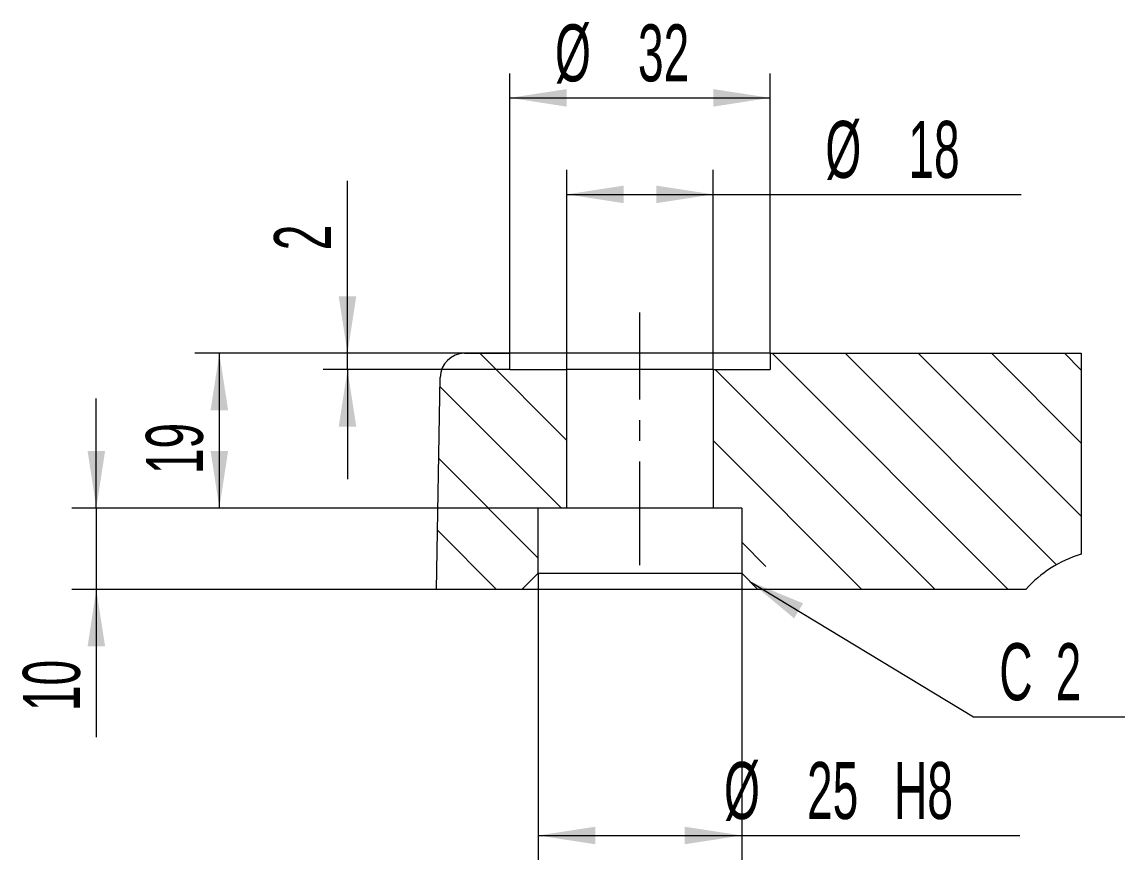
# Model space of a CAD drawing. Header units: millimetres. Extents: x 26 to 585, y 36 to 406.
# Drawn here: x 468.7 to 536.5, y 212.2 to 263.6 of the extents above; entities that cross this region are included whole.
import ezdxf

# ---------------------------------------------------------------- set-up
doc = ezdxf.new("R2010")
doc.units = ezdxf.units.MM
doc.linetypes.add('CENTERX2', pattern=[20.32, 12.7, -2.54, 2.54, -2.54])
doc.styles.add('SLDTEXTSTYLE0', font='TXT', dxfattribs={"width": 0.605})
doc.dimstyles.new('SLDDIMSTYLE13', dxfattribs={"dimtxt": 3.5, "dimasz": 3.5, "dimexe": 0, "dimexo": 0.0625, "dimgap": 0.875, "dimtad": 1, "dimtoh": 1, "dimlfac": 2, "dimrnd": 1e-09, "dimzin": 12, "dimdsep": 46, "dimtxsty": 'SLDTEXTSTYLE0', "dimsah": 1, "dimcen": 0.09, "dimadec": 0, "dimazin": 0, "dimtfac": 1, "dimtdec": 3, "dimtofl": 0, "dimtmove": 0, "dimatfit": 3, "dimfxl": 1, "dimfrac": 2, "dimtolj": 1, "dimtzin": 12, "dimarcsym": 0})
doc.dimstyles.new('SLDDIMSTYLE19', dxfattribs={"dimtxt": 3.5, "dimasz": 3.5, "dimexe": 0, "dimexo": 0.0625, "dimgap": 0.875, "dimtad": 1, "dimtoh": 1, "dimlfac": 2, "dimrnd": 1e-09, "dimzin": 12, "dimdsep": 46, "dimtxsty": 'SLDTEXTSTYLE0', "dimsah": 1, "dimcen": 0.09, "dimadec": 0, "dimazin": 0, "dimtfac": 1, "dimtdec": 3, "dimtofl": 0, "dimtmove": 0, "dimatfit": 3, "dimfxl": 1, "dimfrac": 2, "dimtolj": 1, "dimtzin": 12, "dimarcsym": 0})
doc.dimstyles.new('SLDDIMSTYLE21', dxfattribs={"dimtxt": 3.5, "dimasz": 3.5, "dimexe": 0, "dimexo": 0.0625, "dimgap": 0.875, "dimtad": 0, "dimtih": 1, "dimtoh": 1, "dimlfac": 2, "dimrnd": 1e-09, "dimzin": 12, "dimdsep": 46, "dimtxsty": 'SLDTEXTSTYLE0', "dimsah": 1, "dimcen": 0.09, "dimadec": 0, "dimazin": 0, "dimtfac": 1, "dimtdec": 3, "dimtofl": 0, "dimtmove": 0, "dimatfit": 3, "dimfxl": 1, "dimfrac": 2, "dimtolj": 1, "dimtzin": 12, "dimarcsym": 0})

# ---------------------------------------------------------------- blocks, each defined once
blk = doc.blocks.new('SW_HATCH_2')
at = {"color": 0, "linetype": 'Continuous', "lineweight": 0}
for p, q in [((-16.092, 11.602), (-10.75, 6.26)), ((1.868, 11.602), (16.368, -2.898)), ((6.359, 11.602), (19.339, -1.378)), ((10.849, 11.602), (20.856, 1.595)), ((15.339, 11.602), (20.856, 6.085)), ((19.829, 11.602), (20.856, 10.575)), ((-1.622, 10.602), (11.878, -2.898)), ((-18.541, 9.561), (-11.082, 2.102)), ((-1.75, 6.24), (7.388, -2.898)), ((-18.618, 5.148), (-12.5, -0.97)), ((-18.695, 0.735), (-15.062, -2.898)), ((0, 0), (1.491, -1.491))]:
    blk.add_line(p, q, dxfattribs=at)
blk = doc.blocks.new('*D107')
at = {"color": 7, "linetype": 'Continuous', "lineweight": 0, "transparency": 16777216}
for p, q in [((473.282, 233.786), (473.282, 240.517)), ((502.185, 233.786), (471.782, 233.786)), ((473.282, 233.786), (473.282, 228.786)), ((499.435, 228.786), (471.782, 228.786)), ((473.282, 228.786), (473.282, 219.729))]:
    blk.add_line(p, q, dxfattribs=at)
for points in [[(473.282, 233.786), (473.821, 237.286), (472.744, 237.286)], [(473.282, 228.786), (472.744, 225.286), (473.821, 225.286)]]:
    blk.add_solid(points, dxfattribs=at)
at = {"color": 7, "linetype": 'Continuous', "lineweight": 0, "transparency": 16777216, "insert": (468.771, 221.317), "char_height": 3.5, "attachment_point": 1, "rotation": 90, "style": 'SLDTEXTSTYLE0'}
blk.add_mtext('10', dxfattribs=at)
blk = doc.blocks.new('*D108')
at = {"color": 7, "linetype": 'Continuous', "lineweight": 0, "transparency": 16777216}
for p, q in [((498.685, 243.286), (479.341, 243.286)), ((480.841, 233.786), (480.841, 243.286)), ((502.185, 233.786), (479.341, 233.786))]:
    blk.add_line(p, q, dxfattribs=at)
for points in [[(480.841, 243.286), (480.302, 239.786), (481.379, 239.786)], [(480.841, 233.786), (481.379, 237.286), (480.302, 237.286)]]:
    blk.add_solid(points, dxfattribs=at)
at = {"color": 7, "linetype": 'Continuous', "lineweight": 0, "transparency": 16777216, "insert": (476.329, 235.863), "char_height": 3.5, "attachment_point": 1, "rotation": 90, "style": 'SLDTEXTSTYLE0'}
blk.add_mtext('19', dxfattribs=at)
blk = doc.blocks.new('*D109')
at = {"color": 7, "linetype": 'Continuous', "lineweight": 0, "transparency": 16777216}
for p, q in [((502.185, 242.286), (502.185, 254.544)), ((511.185, 242.286), (511.185, 254.544)), ((502.185, 253.044), (511.185, 253.044)), ((511.185, 253.044), (530.108, 253.044))]:
    blk.add_line(p, q, dxfattribs=at)
for points in [[(502.185, 253.044), (505.685, 252.505), (505.685, 253.582)], [(511.185, 253.044), (507.685, 253.582), (507.685, 252.505)]]:
    blk.add_solid(points, dxfattribs=at)
at = {"color": 7, "linetype": 'Continuous', "lineweight": 0, "transparency": 16777216, "char_height": 3.5, "attachment_point": 1, "style": 'SLDTEXTSTYLE0'}
for s, insert in [('%%c', (518.077, 257.556)), ('18', (523.174, 257.556))]:
    blk.add_mtext(s, dxfattribs=dict(at, insert=insert))
blk = doc.blocks.new('*D110')
at = {"color": 7, "linetype": 'Continuous', "lineweight": 0, "transparency": 16777216}
for p, q in [((498.685, 243.286), (498.685, 260.471)), ((514.685, 243.286), (514.685, 260.471)), ((498.685, 258.971), (514.685, 258.971))]:
    blk.add_line(p, q, dxfattribs=at)
for points in [[(498.685, 258.971), (502.185, 258.433), (502.185, 259.51)], [(514.685, 258.971), (511.185, 259.51), (511.185, 258.433)]]:
    blk.add_solid(points, dxfattribs=at)
at = {"color": 7, "linetype": 'Continuous', "lineweight": 0, "transparency": 16777216, "char_height": 3.5, "attachment_point": 1, "style": 'SLDTEXTSTYLE0'}
for s, insert in [('%%c', (501.464, 263.483)), ('32', (506.561, 263.483))]:
    blk.add_mtext(s, dxfattribs=dict(at, insert=insert))
blk = doc.blocks.new('*D111')
at = {"color": 7, "linetype": 'Continuous', "lineweight": 0, "transparency": 16777216}
for p, q in [((488.714, 243.286), (488.714, 253.871)), ((498.685, 243.286), (487.214, 243.286)), ((488.714, 242.286), (488.714, 243.286)), ((498.685, 242.286), (487.214, 242.286)), ((488.714, 242.286), (488.714, 235.555))]:
    blk.add_line(p, q, dxfattribs=at)
for points in [[(488.714, 243.286), (489.252, 246.786), (488.175, 246.786)], [(488.714, 242.286), (488.175, 238.786), (489.252, 238.786)]]:
    blk.add_solid(points, dxfattribs=at)
at = {"color": 7, "linetype": 'Continuous', "lineweight": 0, "transparency": 16777216, "insert": (484.202, 249.616), "char_height": 3.5, "attachment_point": 1, "rotation": 90, "style": 'SLDTEXTSTYLE0'}
blk.add_mtext('2', dxfattribs=at)
blk = doc.blocks.new('SW_CHAMFER_DIMENSION_0')
at = {"color": 0, "linetype": 'Continuous', "lineweight": 0}
for p, q in [((-15.326, 8.31), (-1.587, 0)), ((-1.587, 0), (7.72, 0))]:
    blk.add_line(p, q, dxfattribs=at)
blk.add_solid([(-15.326, 8.31), (-12.61, 6.038), (-12.052, 6.959)], dxfattribs=at)
at = {"color": 0, "linetype": 'Continuous', "lineweight": 0, "char_height": 3.5, "attachment_point": 1, "style": 'SLDTEXTSTYLE0'}
for s, insert in [('C', (0, 4.512)), ('2', (3.465, 4.512))]:
    blk.add_mtext(s, dxfattribs=dict(at, insert=insert))
blk = doc.blocks.new('*D113')
at = {"color": 7, "linetype": 'Continuous', "lineweight": 0, "transparency": 16777216}
for p, q in [((500.435, 229.786), (500.435, 212.182)), ((512.935, 229.786), (512.935, 212.182)), ((500.435, 213.682), (512.935, 213.682)), ((512.935, 213.682), (530.024, 213.682))]:
    blk.add_line(p, q, dxfattribs=at)
for points in [[(500.435, 213.682), (503.935, 213.143), (503.935, 214.22)], [(512.935, 213.682), (509.435, 214.22), (509.435, 213.143)]]:
    blk.add_solid(points, dxfattribs=at)
at = {"color": 7, "linetype": 'Continuous', "lineweight": 0, "transparency": 16777216, "char_height": 3.5, "attachment_point": 1, "style": 'SLDTEXTSTYLE0'}
for s, insert in [('%%c', (511.851, 218.194)), ('25', (516.948, 218.194)), ('H8', (522.294, 218.194))]:
    blk.add_mtext(s, dxfattribs=dict(at, insert=insert))

msp = doc.modelspace()

# ---------------------------------------------------------------- linework, layer by layer
at = {"color": 7, "linetype": 'CENTERX2', "lineweight": 0, "ltscale": 0.5}
msp.add_line((506.685227, 230.285865), (506.685227, 245.785865), dxfattribs=at)
at = {"color": 7, "linetype": 'Continuous', "lineweight": 15}
for p, q in [((495.903645, 243.285865), (498.68523, 243.285865)), ((498.68523, 242.285865), (498.68523, 243.285865)), ((514.685225, 243.285865), (498.68523, 243.285865)), ((514.685225, 243.285865), (514.685225, 242.285865)), ((514.685225, 243.285865), (533.791282, 243.285865)), ((533.791282, 243.285865), (533.791282, 230.959227)), ((498.68523, 242.285865), (502.18523, 242.285865)), ((502.18523, 233.785865), (502.18523, 242.285865)), ((511.185226, 242.285865), (502.18523, 242.285865)), ((511.185226, 242.285865), (511.185226, 233.785865)), ((511.185226, 242.285865), (514.685225, 242.285865)), ((494.176496, 228.785865), (494.403873, 241.812043)), ((500.43523, 229.785865), (500.43523, 233.785865)), ((502.18523, 233.785865), (500.43523, 233.785865)), ((511.185226, 233.785865), (502.18523, 233.785865)), ((512.935226, 233.785865), (511.185226, 233.785865)), ((512.935226, 233.785865), (512.935226, 229.785865)), ((500.43523, 229.785865), (499.435228, 228.785865)), ((500.43523, 229.785865), (512.935226, 229.785865)), ((513.935228, 228.785865), (512.935226, 229.785865)), ((499.435228, 228.785865), (494.176496, 228.785865)), ((513.935228, 228.785865), (499.435228, 228.785865)), ((530.390371, 228.785865), (513.935228, 228.785865))]:
    msp.add_line(p, q, dxfattribs=at)
for centre, radius, start, end in [((495.903644, 241.785865), 1.5, 90, 179), ((535.980543, 223.785865), 7.5, 106.97183515, 138.1896851)]:
    msp.add_arc(centre, radius, start, end, dxfattribs=at)

# ---------------------------------------------------------------- block references
at = {"color": 7, "linetype": 'Continuous', "lineweight": 0}
for name, p in [('SW_HATCH_2', (512.935226, 231.683944)), ('SW_CHAMFER_DIMENSION_0', (528.760984, 220.97572))]:
    msp.add_blockref(name, p, dxfattribs=at)

# ---------------------------------------------------------------- dimensions: what is measured, and where the dimension line sits
for base, p1, p2, text, dimstyle, picture, middle in [((514.685227, 258.971105), (498.685227, 243.285865), (514.685227, 243.285865), '%%c<>', 'SLDDIMSTYLE13', '*D110', (506.685227, 258.971105)), ((511.185227, 255.726836), (502.185227, 242.285865), (511.185227, 242.285865), '%%c<>', 'SLDDIMSTYLE21', '*D109', (523.298385, 255.726836)), ((512.935227, 213.681805), (500.435227, 229.785865), (512.935227, 229.785865), '%%c<>H8', 'SLDDIMSTYLE13', '*D113', (520.143519, 213.681805))]:
    dim = msp.add_linear_dim(base=base, p1=p1, p2=p2, text=text, dimstyle=dimstyle, dxfattribs=at)
    dim.commit()
    dim.dimension.update_dxf_attribs({"geometry": picture, "text_midpoint": middle, "dimtype": 160})
for base, p1, p2, dimstyle, picture, middle in [((488.713862, 243.285865), (498.685227, 242.285865), (498.685227, 243.285865), 'SLDDIMSTYLE19', '*D111', (488.713862, 250.949871)), ((480.840501, 243.285865), (502.185227, 233.785865), (498.685227, 243.285865), 'SLDDIMSTYLE13', '*D108', (480.840501, 238.535865)), ((473.28248, 228.785865), (502.185227, 233.785865), (499.435227, 228.785865), 'SLDDIMSTYLE19', '*D107', (473.28248, 223.989783))]:
    dim = msp.add_linear_dim(base=base, p1=p1, p2=p2, angle=90, dimstyle=dimstyle, dxfattribs=at)
    dim.commit()
    dim.dimension.update_dxf_attribs({"geometry": picture, "text_midpoint": middle, "dimtype": 160})

doc.saveas('drawing.dxf')
